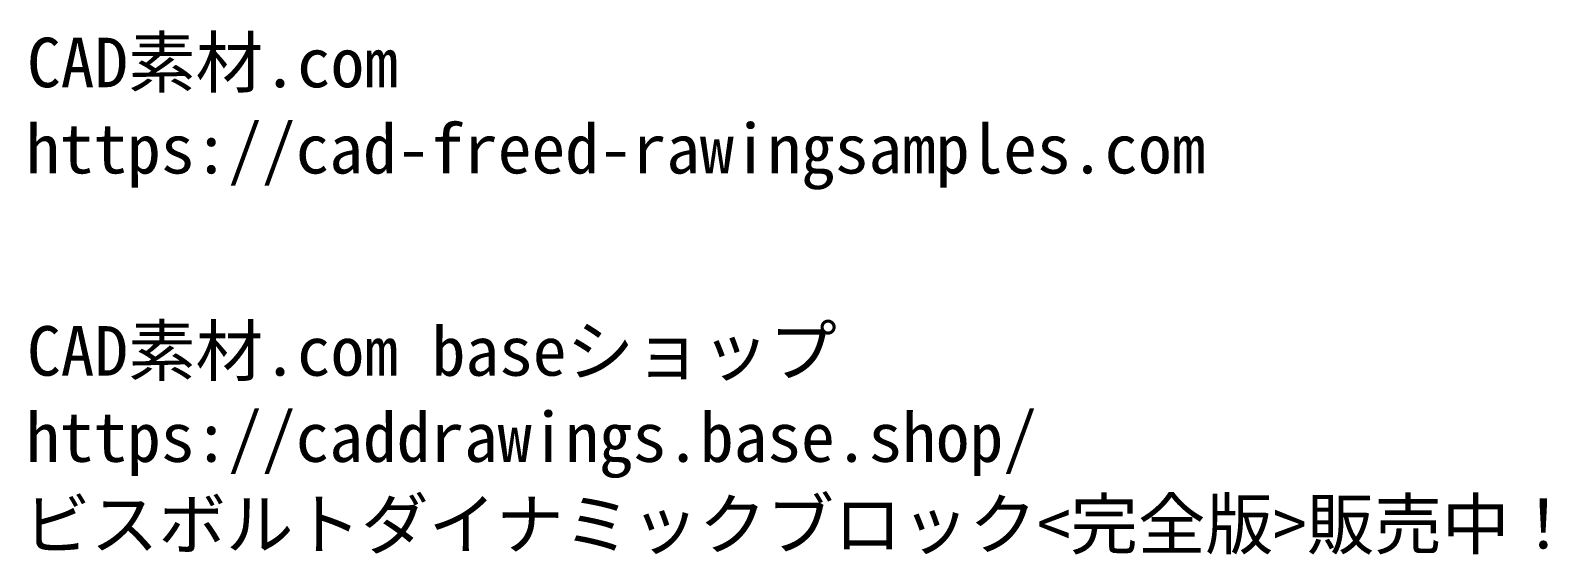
# Model space of a CAD drawing. Header units: millimetres. Extents: x 233 to 3318, y 47 to 2014.
# Drawn here: x 2534 to 3318, y 222 to 492 of the extents above; entities that cross this region are included whole.
import ezdxf

# ---------------------------------------------------------------- set-up
doc = ezdxf.new("R2010")
doc.units = ezdxf.units.MM
doc.styles.add('ＭＳ ゴシック', font='MS Gothic.ttf')

msp = doc.modelspace()

# ---------------------------------------------------------------- texts
at = {"style": 'ＭＳ ゴシック'}
for s, p in [('CAD素材.com', (2532.45, 462.9)), ('https://cad-freed-rawingsamples.com', (2531.93, 418.43))]:
    msp.add_text(s, height=25.589, dxfattribs=at).set_placement(p)
at = {"color": 6, "style": 'ＭＳ ゴシック'}
for s, p in [('CAD素材.com baseショップ', (2532.45, 314.05)), ('https://caddrawings.base.shop/', (2531.93, 269.59)), ('ビスボルトダイナミックブロック<完全版>販売中！', (2530.5, 224.6))]:
    msp.add_text(s, height=25.589, dxfattribs=at).set_placement(p)

doc.saveas('drawing.dxf')
